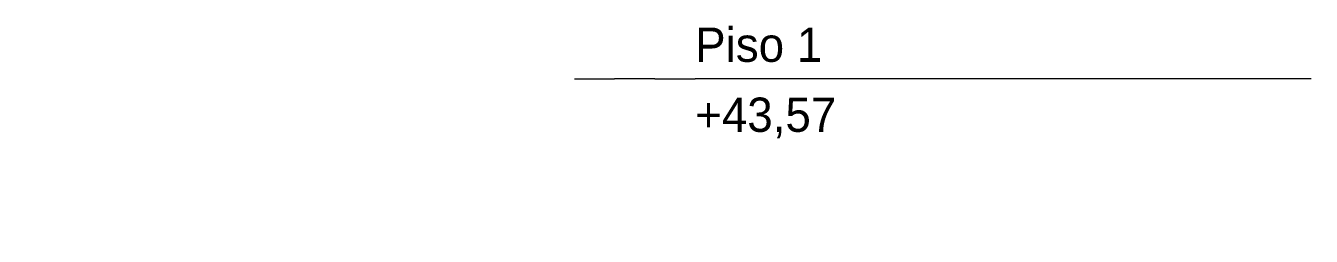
# Model space of a CAD drawing. Header units: metres. Extents: x -111189 to -108577, y -72951 to -72647.
# Drawn here: x -108873.51 to -108867.12, y -72939.39 to -72938.35 of the extents above; entities that cross this region are included whole.
import ezdxf

# ---------------------------------------------------------------- set-up
doc = ezdxf.new("R2010")
doc.units = ezdxf.units.M
doc.header["$MEASUREMENT"] = 0
doc.layers.add('12 - COTAS GERAIS', color=7, linetype='Continuous')
doc.styles.add('ESTILO_GERADO_7', font='')
doc.styles.add('ESTILO_GERADO_8', font='')
doc.styles.get('ESTILO_GERADO_7').set_extended_font_data('Helvetica')
doc.styles.get('ESTILO_GERADO_8').set_extended_font_data('OPTIAgency-Gothic')
doc.dimstyles.new('ESTILO_GERADO__5', dxfattribs={"dimtxt": 0.15, "dimasz": 0.114, "dimexe": 0.18, "dimexo": 0.0625, "dimgap": 0, "dimtad": 1, "dimzin": 0, "dimdsep": 46, "dimtxsty": 'ESTILO_GERADO_7', "dimblk": 'ARROWHEAD_2', "dimblk1": 'ARROWHEAD_2', "dimblk2": 'ARROWHEAD_2', "dimcen": 0.09, "dimse1": 1, "dimse2": 1, "dimclrd": 7, "dimclre": 7, "dimclrt": 7, "dimadec": 0, "dimazin": 0, "dimtfac": 1, "dimtdec": 4, "dimtmove": 0, "dimatfit": 3, "dimfxl": 1, "dimtolj": 1, "dimtzin": 0, "dimarcsym": 0})

# ---------------------------------------------------------------- blocks, each defined once
blk = doc.blocks.new('*D1657', base_point=(-109050.7279, -72941.9624))
at = {"layer": '12 - COTAS GERAIS', "color": 7, "linetype": 'Continuous', "lineweight": 5, "transparency": 16777216}
for p, q in [((-108878.6486, -72938.9624), (-108878.6486, -72938.6124)), ((-108878.7236, -72938.9191), (-108878.5736, -72939.0057)), ((-108878.5361, -72938.9624), (-108878.7611, -72938.9624)), ((-108878.6486, -72941.9624), (-108878.6486, -72938.9624)), ((-108878.7236, -72941.9191), (-108878.5736, -72942.0057)), ((-108878.5361, -72941.9624), (-108878.7611, -72941.9624))]:
    blk.add_line(p, q, dxfattribs=at)
at = {"layer": '12 - COTAS GERAIS', "color": 7, "lineweight": 5, "transparency": 16777216, "char_height": 0.15, "attachment_point": 7, "rotation": 90, "style": 'ESTILO_GERADO_7'}
for s, insert in [('\\A1;{\\pql;\\fHelvetica|b0|i0|c0|p0;\\W1.000000;0,35}', (-108878.6786, -72939.4179)), ('\\A1;{\\pql;\\fHelvetica|b0|i0|c0|p0;\\W1.000000;3,00}', (-108878.6786, -72940.6685))]:
    blk.add_mtext(s, dxfattribs=dict(at, insert=insert))
blk = doc.blocks.new('ARROWHEAD_2')
at = {"color": 0, "linetype": 'Continuous', "lineweight": 0}
for p, q in [((-0.378, -0.655), (0.378, 0.655)), ((0, 0), (-1, 0))]:
    blk.add_line(p, q, dxfattribs=at)
blk = doc.blocks.new('A _STORY_MARKER', base_point=(-109050.7279, -72941.9624))
at = {"color": 7, "linetype": 'Continuous', "lineweight": 5}
for p, q in [((-108870.7821, -72938.6124), (-108870.6821, -72938.6124)), ((-108870.6821, -72938.6124), (-108870.5821, -72938.6124)), ((-108870.3821, -72938.6124), (-108870.5821, -72938.6124)), ((-108870.3821, -72938.6124), (-108870.1821, -72938.6124)), ((-108867.1201, -72938.6124), (-108870.1821, -72938.6124))]:
    blk.add_line(p, q, dxfattribs=at)
at = {"color": 7, "lineweight": 5, "insert": (-108870.1821, -72938.3588), "char_height": 0.17, "attachment_point": 1, "line_spacing_factor": 1.225093, "style": 'ESTILO_GERADO_8'}
blk.add_mtext('\\A1;{\\pql;\\pt0;\\fOPTIAgency-Gothic|b0|i0|c0|p0;\\W1.000000;\\fOPTIAgency-Gothic|b0|i0|c0|p0;\\W1.000000;\\fOPTIAgency-Gothic|b0|i0|c0|p0;\\W1.000000;Piso 1\\P\\pql;\\pt0;\\fOPTIAgency-Gothic|b0|i0|c0|p0;\\W1.000000;+43,57}', dxfattribs=at)

msp = doc.modelspace()

# ---------------------------------------------------------------- block references
at = {"linetype": 'Continuous', "lineweight": 0}
msp.add_blockref('A _STORY_MARKER', (-109050.7279, -72941.9624), dxfattribs=at)

# ---------------------------------------------------------------- dimensions: what is measured, and where the dimension line sits
at = {"layer": '12 - COTAS GERAIS', "color": 7, "linetype": 'Continuous', "lineweight": 5}
dim = msp.add_linear_dim(base=(-108878.6486, -72938.9624), p1=(-108867.1201, -72941.9624), p2=(-108878.6486, -72938.9624), angle=90, dimstyle='ESTILO_GERADO__5', dxfattribs=at)
dim.commit()
dim.dimension.update_dxf_attribs({"geometry": '*D1657', "text_midpoint": (-108878.7536, -72940.4743), "dimtype": 160, "text_rotation": 90})

doc.saveas('drawing.dxf')
